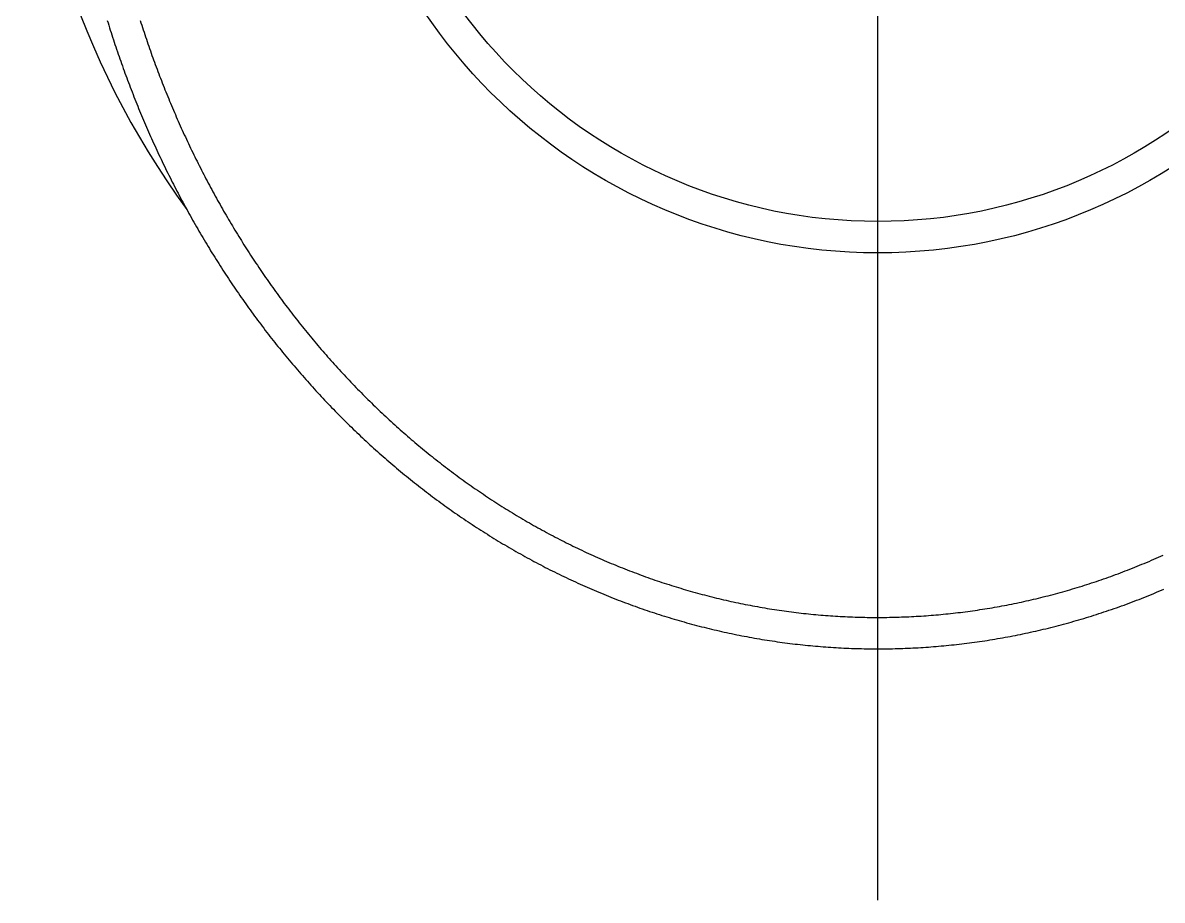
# Model space of a CAD drawing. Extents: x -31.1 to 15.9, y -35.5 to 50.6.
# Drawn here: x -13.9 to -4.84, y 29.87 to 36.86 of the extents above; entities that cross this region are included whole.
import ezdxf

# ---------------------------------------------------------------- set-up
doc = ezdxf.new("R2010")
doc.units = 0
doc.linetypes.add('CENTER', pattern=[50.8, 31.75, -6.35, 6.35, -6.35])
doc.layers.get('0').update_dxf_attribs({"linetype": 'CONTINUOUS'})
doc.layers.add('CENTER', color=1, linetype='CENTER')

msp = doc.modelspace()

# ---------------------------------------------------------------- linework, layer by layer
at = {"color": 7}
for points in [[(-13.228, 36.8737, 0), (-13.2221, 36.8545, 0), (-13.2162, 36.8353, 0), (-13.2102, 36.8162, 0), (-13.2041, 36.797, 0), (-13.198, 36.7779, 0), (-13.1919, 36.7588, 0), (-13.1857, 36.7397, 0), (-13.1795, 36.7206, 0), (-13.1732, 36.7015, 0), (-13.1669, 36.6825, 0), (-13.1605, 36.6634, 0), (-13.1541, 36.6444, 0), (-13.1476, 36.6254, 0), (-13.1411, 36.6064, 0), (-13.1345, 36.5874, 0), (-13.1279, 36.5685, 0), (-13.1213, 36.5495, 0), (-13.1146, 36.5306, 0), (-13.1078, 36.5116, 0), (-13.1011, 36.4927, 0), (-13.0942, 36.4738, 0), (-13.0873, 36.455, 0), (-13.0804, 36.4361, 0), (-13.0734, 36.4173, 0), (-13.0664, 36.3984, 0), (-13.0593, 36.3796, 0), (-13.0522, 36.3608, 0), (-13.045, 36.3421, 0), (-13.0378, 36.3233, 0), (-13.0306, 36.3046, 0), (-13.0233, 36.2858, 0), (-13.0159, 36.2671, 0), (-13.0085, 36.2484, 0), (-13.0011, 36.2298, 0), (-12.9936, 36.2111, 0), (-12.986, 36.1925, 0), (-12.9784, 36.1738, 0), (-12.9708, 36.1552, 0), (-12.9631, 36.1367, 0), (-12.9554, 36.1181, 0), (-12.9476, 36.0995, 0), (-12.9398, 36.081, 0), (-12.9319, 36.0625, 0), (-12.924, 36.044, 0), (-12.916, 36.0255, 0), (-12.908, 36.0071, 0), (-12.9, 35.9886, 0), (-12.8919, 35.9702, 0), (-12.8837, 35.9518, 0), (-12.8755, 35.9334, 0), (-12.8673, 35.9151, 0), (-12.859, 35.8967, 0), (-12.8506, 35.8784, 0), (-12.8423, 35.8601, 0), (-12.8338, 35.8418, 0), (-12.8253, 35.8236, 0), (-12.8168, 35.8053, 0), (-12.8082, 35.7871, 0), (-12.7996, 35.7689, 0), (-12.791, 35.7507, 0), (-12.7822, 35.7325, 0), (-12.7735, 35.7144, 0), (-12.7647, 35.6963, 0), (-12.7558, 35.6782, 0), (-12.7469, 35.6601, 0), (-12.738, 35.6421, 0), (-12.729, 35.624, 0), (-12.7199, 35.606, 0), (-12.7108, 35.588, 0), (-12.7017, 35.57, 0), (-12.6925, 35.5521, 0), (-12.6833, 35.5342, 0), (-12.674, 35.5163, 0), (-12.6647, 35.4984, 0), (-12.6553, 35.4805, 0), (-12.6459, 35.4627, 0), (-12.6364, 35.4449, 0), (-12.6269, 35.4271, 0), (-12.6173, 35.4093, 0), (-12.6077, 35.3916, 0), (-12.5981, 35.3739, 0), (-12.5884, 35.3562, 0), (-12.5786, 35.3385, 0), (-12.5688, 35.3208, 0), (-12.559, 35.3032, 0), (-12.5491, 35.2856, 0), (-12.5391, 35.268, 0), (-12.5292, 35.2505, 0), (-12.5191, 35.2329, 0), (-12.509, 35.2154, 0), (-12.4989, 35.1979, 0), (-12.4887, 35.1805, 0), (-12.4785, 35.1631, 0), (-12.4683, 35.1457, 0), (-12.4579, 35.1283, 0), (-12.4476, 35.1109, 0), (-12.4372, 35.0936, 0), (-12.4267, 35.0763, 0), (-12.4162, 35.059, 0), (-12.4057, 35.0418, 0), (-12.3951, 35.0246, 0), (-12.3844, 35.0074, 0), (-12.3738, 34.9902, 0), (-12.363, 34.9731, 0), (-12.3523, 34.956, 0), (-12.3414, 34.9389, 0), (-12.3306, 34.9219, 0), (-12.3196, 34.9049, 0), (-12.3087, 34.8879, 0), (-12.2977, 34.8709, 0), (-12.2866, 34.854, 0), (-12.2755, 34.8371, 0), (-12.2644, 34.8202, 0), (-12.2532, 34.8033, 0), (-12.2419, 34.7865, 0), (-12.2307, 34.7697, 0), (-12.2193, 34.753, 0), (-12.208, 34.7363, 0), (-12.1965, 34.7196, 0), (-12.1851, 34.7029, 0), (-12.1736, 34.6863, 0), (-12.162, 34.6697, 0), (-12.1504, 34.6531, 0), (-12.1388, 34.6366, 0), (-12.1271, 34.6201, 0), (-12.1153, 34.6036, 0), (-12.1036, 34.5871, 0), (-12.0917, 34.5707, 0), (-12.0799, 34.5544, 0), (-12.0679, 34.538, 0), (-12.056, 34.5217, 0), (-12.044, 34.5054, 0), (-12.0319, 34.4892, 0), (-12.0198, 34.473, 0), (-12.0077, 34.4568, 0), (-11.9955, 34.4406, 0), (-11.9833, 34.4245, 0), (-11.971, 34.4084, 0), (-11.9587, 34.3924, 0), (-11.9463, 34.3764, 0), (-11.9339, 34.3604, 0), (-11.9214, 34.3445, 0), (-11.9089, 34.3285, 0), (-11.8964, 34.3127, 0), (-11.8838, 34.2968, 0), (-11.8712, 34.281, 0), (-11.8585, 34.2653, 0), (-11.8458, 34.2495, 0), (-11.833, 34.2338, 0), (-11.8202, 34.2182, 0), (-11.8073, 34.2026, 0), (-11.7944, 34.187, 0), (-11.7815, 34.1714, 0), (-11.7685, 34.1559, 0), (-11.7555, 34.1404, 0), (-11.7424, 34.125, 0), (-11.7293, 34.1096, 0), (-11.7161, 34.0942, 0), (-11.7029, 34.0789, 0), (-11.6897, 34.0636, 0), (-11.6764, 34.0484, 0), (-11.663, 34.0332, 0), (-11.6497, 34.018, 0), (-11.6362, 34.0028, 0), (-11.6228, 33.9877, 0), (-11.6093, 33.9727, 0), (-11.5957, 33.9577, 0), (-11.5821, 33.9427, 0), (-11.5685, 33.9277, 0), (-11.5548, 33.9128, 0), (-11.5411, 33.898, 0), (-11.5273, 33.8832, 0), (-11.5135, 33.8684, 0), (-11.4996, 33.8536, 0), (-11.4857, 33.8389, 0), (-11.4718, 33.8243, 0), (-11.4578, 33.8097, 0), (-11.4438, 33.7951, 0), (-11.4297, 33.7805, 0), (-11.4156, 33.766, 0), (-11.4015, 33.7516, 0), (-11.3873, 33.7372, 0), (-11.373, 33.7228, 0), (-11.3587, 33.7085, 0), (-11.3444, 33.6942, 0), (-11.33, 33.6799, 0), (-11.3156, 33.6657, 0), (-11.3012, 33.6515, 0), (-11.2867, 33.6374, 0), (-11.2722, 33.6233, 0), (-11.2576, 33.6093, 0), (-11.243, 33.5953, 0), (-11.2283, 33.5814, 0), (-11.2136, 33.5675, 0), (-11.1989, 33.5536, 0), (-11.1841, 33.5398, 0), (-11.1693, 33.526, 0), (-11.1544, 33.5123, 0), (-11.1395, 33.4986, 0), (-11.1245, 33.4849, 0), (-11.1095, 33.4713, 0), (-11.0945, 33.4578, 0), (-11.0794, 33.4443, 0), (-11.0643, 33.4308, 0), (-11.0491, 33.4174, 0), (-11.0339, 33.404, 0), (-11.0187, 33.3907, 0), (-11.0034, 33.3774, 0), (-10.9881, 33.3642, 0), (-10.9727, 33.351, 0), (-10.9573, 33.3378, 0), (-10.9419, 33.3247, 0), (-10.9264, 33.3117, 0), (-10.9109, 33.2987, 0), (-10.8953, 33.2857, 0), (-10.8797, 33.2728, 0), (-10.864, 33.2599, 0), (-10.8483, 33.2471, 0), (-10.8326, 33.2343, 0), (-10.8168, 33.2216, 0), (-10.801, 33.2089, 0), (-10.7852, 33.1963, 0), (-10.7693, 33.1837, 0), (-10.7533, 33.1712, 0), (-10.7374, 33.1587, 0), (-10.7213, 33.1462, 0), (-10.7053, 33.1338, 0), (-10.6892, 33.1215, 0), (-10.673, 33.1092, 0), (-10.6569, 33.097, 0), (-10.6407, 33.0848, 0), (-10.6244, 33.0726, 0), (-10.6081, 33.0605, 0), (-10.5918, 33.0485, 0), (-10.5754, 33.0365, 0), (-10.559, 33.0245, 0), (-10.5425, 33.0127, 0), (-10.526, 33.0008, 0), (-10.5094, 32.989, 0), (-10.4929, 32.9773, 0), (-10.4762, 32.9656, 0), (-10.4596, 32.9539, 0), (-10.4429, 32.9423, 0), (-10.4261, 32.9308, 0), (-10.4093, 32.9193, 0), (-10.3925, 32.9078, 0), (-10.3756, 32.8965, 0), (-10.3587, 32.8851, 0), (-10.3418, 32.8738, 0), (-10.3248, 32.8626, 0), (-10.3078, 32.8514, 0), (-10.2907, 32.8403, 0), (-10.2736, 32.8292, 0), (-10.2565, 32.8182, 0), (-10.2393, 32.8072, 0), (-10.2221, 32.7963, 0), (-10.2049, 32.7855, 0), (-10.1876, 32.7747, 0), (-10.1703, 32.7639, 0), (-10.1529, 32.7532, 0), (-10.1355, 32.7426, 0), (-10.1181, 32.732, 0), (-10.1006, 32.7215, 0), (-10.0831, 32.711, 0), (-10.0655, 32.7006, 0), (-10.048, 32.6902, 0), (-10.0303, 32.6799, 0), (-10.0127, 32.6697, 0), (-9.99501, 32.6595, 0), (-9.97728, 32.6493, 0), (-9.95952, 32.6392, 0), (-9.94173, 32.6292, 0), (-9.9239, 32.6193, 0), (-9.90603, 32.6094, 0), (-9.88813, 32.5995, 0), (-9.8702, 32.5897, 0), (-9.85223, 32.58, 0), (-9.83423, 32.5703, 0), (-9.81619, 32.5607, 0), (-9.79812, 32.5511, 0), (-9.78001, 32.5416, 0), (-9.76187, 32.5322, 0), (-9.7437, 32.5228, 0), (-9.72549, 32.5135, 0), (-9.70725, 32.5043, 0), (-9.68898, 32.4951, 0), (-9.67067, 32.4859, 0), (-9.65234, 32.4768, 0), (-9.63397, 32.4678, 0), (-9.61556, 32.4589, 0), (-9.59713, 32.45, 0), (-9.57866, 32.4412, 0), (-9.56016, 32.4324, 0), (-9.54163, 32.4237, 0), (-9.52306, 32.415, 0), (-9.50447, 32.4065, 0), (-9.48584, 32.3979, 0), (-9.46719, 32.3895, 0), (-9.4485, 32.3811, 0), (-9.42978, 32.3728, 0), (-9.41103, 32.3645, 0), (-9.39226, 32.3563, 0), (-9.37345, 32.3481, 0), (-9.35461, 32.3401, 0), (-9.33575, 32.3321, 0), (-9.31686, 32.3241, 0), (-9.29794, 32.3162, 0), (-9.27899, 32.3084, 0), (-9.26001, 32.3007, 0), (-9.24101, 32.293, 0), (-9.22198, 32.2854, 0), (-9.20292, 32.2778, 0), (-9.18384, 32.2703, 0), (-9.16473, 32.2629, 0), (-9.14559, 32.2556, 0), (-9.12643, 32.2483, 0), (-9.10724, 32.2411, 0), (-9.08803, 32.2339, 0), (-9.06879, 32.2268, 0), (-9.04953, 32.2198, 0), (-9.03024, 32.2128, 0), (-9.01093, 32.2059, 0), (-8.99159, 32.1991, 0), (-8.97223, 32.1924, 0), (-8.95285, 32.1857, 0), (-8.93345, 32.1791, 0), (-8.91402, 32.1725, 0), (-8.89457, 32.166, 0), (-8.8751, 32.1596, 0), (-8.8556, 32.1533, 0), (-8.83608, 32.147, 0), (-8.81654, 32.1408, 0), (-8.79698, 32.1346, 0), (-8.7774, 32.1286, 0), (-8.7578, 32.1226, 0), (-8.73818, 32.1166, 0), (-8.71854, 32.1108, 0), (-8.69888, 32.105, 0), (-8.67919, 32.0992, 0), (-8.65949, 32.0936, 0), (-8.63977, 32.088, 0), (-8.62003, 32.0825, 0), (-8.60027, 32.077, 0), (-8.5805, 32.0716, 0), (-8.5607, 32.0663, 0), (-8.54089, 32.0611, 0), (-8.52106, 32.0559, 0), (-8.50121, 32.0508, 0), (-8.48135, 32.0458, 0), (-8.46147, 32.0408, 0), (-8.44157, 32.0359, 0), (-8.42166, 32.0311, 0), (-8.40173, 32.0264, 0), (-8.38178, 32.0217, 0), (-8.36182, 32.0171, 0), (-8.34185, 32.0126, 0), (-8.32185, 32.0081, 0), (-8.30185, 32.0038, 0), (-8.28183, 31.9994, 0), (-8.2618, 31.9952, 0), (-8.24175, 31.991, 0), (-8.22169, 31.9869, 0), (-8.20161, 31.9829, 0), (-8.18152, 31.979, 0), (-8.16142, 31.9751, 0), (-8.14131, 31.9713, 0), (-8.12119, 31.9676, 0), (-8.10105, 31.9639, 0), (-8.08091, 31.9603, 0), (-8.06075, 31.9568, 0), (-8.04058, 31.9534, 0), (-8.0204, 31.95, 0), (-8.00022, 31.9467, 0), (-7.98002, 31.9435, 0), (-7.95981, 31.9404, 0), (-7.93959, 31.9373, 0), (-7.91936, 31.9343, 0), (-7.89912, 31.9314, 0), (-7.87888, 31.9285, 0), (-7.85862, 31.9257, 0), (-7.83836, 31.923, 0), (-7.81809, 31.9204, 0), (-7.79781, 31.9178, 0), (-7.77752, 31.9153, 0), (-7.75722, 31.9129, 0), (-7.73692, 31.9106, 0), (-7.71661, 31.9083, 0), (-7.6963, 31.9061, 0), (-7.67597, 31.904, 0), (-7.65564, 31.9019, 0), (-7.63531, 31.9, 0), (-7.61496, 31.8981, 0), (-7.59462, 31.8962, 0), (-7.57426, 31.8945, 0), (-7.5539, 31.8928, 0), (-7.53354, 31.8912, 0), (-7.51317, 31.8896, 0), (-7.4928, 31.8882, 0), (-7.47242, 31.8868, 0), (-7.45204, 31.8855, 0), (-7.43165, 31.8842, 0), (-7.41126, 31.8831, 0), (-7.39087, 31.882, 0), (-7.37047, 31.881, 0), (-7.35007, 31.88, 0), (-7.32967, 31.8791, 0), (-7.30927, 31.8784, 0), (-7.28886, 31.8776, 0), (-7.26845, 31.877, 0), (-7.24804, 31.8764, 0), (-7.22763, 31.8759, 0), (-7.20721, 31.8755, 0), (-7.1868, 31.8751, 0), (-7.16638, 31.8748, 0), (-7.14596, 31.8746, 0), (-7.12555, 31.8745, 0), (-7.10513, 31.8744, 0), (-7.08471, 31.8745, 0), (-7.06429, 31.8746, 0), (-7.04388, 31.8747, 0), (-7.02346, 31.875, 0), (-7.00304, 31.8753, 0), (-6.98263, 31.8757, 0), (-6.96222, 31.8761, 0), (-6.9418, 31.8767, 0), (-6.92139, 31.8773, 0), (-6.90098, 31.8779, 0), (-6.88057, 31.8787, 0), (-6.86017, 31.8795, 0), (-6.83976, 31.8804, 0), (-6.81935, 31.8814, 0), (-6.79895, 31.8825, 0), (-6.77854, 31.8836, 0), (-6.75814, 31.8848, 0), (-6.73774, 31.8861, 0), (-6.71734, 31.8874, 0), (-6.69694, 31.8889, 0), (-6.67654, 31.8904, 0), (-6.65615, 31.8919, 0), (-6.63576, 31.8936, 0), (-6.61537, 31.8953, 0), (-6.59498, 31.8971, 0), (-6.5746, 31.899, 0), (-6.55421, 31.9009, 0), (-6.53383, 31.9029, 0), (-6.51346, 31.905, 0), (-6.49308, 31.9072, 0), (-6.47271, 31.9094, 0), (-6.45234, 31.9117, 0), (-6.43198, 31.9141, 0), (-6.41161, 31.9166, 0), (-6.39126, 31.9191, 0), (-6.3709, 31.9217, 0), (-6.35055, 31.9244, 0), (-6.3302, 31.9272, 0), (-6.30986, 31.93, 0), (-6.28952, 31.9329, 0), (-6.26919, 31.9359, 0), (-6.24885, 31.939, 0), (-6.22853, 31.9421, 0), (-6.20821, 31.9453, 0), (-6.18789, 31.9486, 0), (-6.16758, 31.952, 0), (-6.14727, 31.9554, 0), (-6.12697, 31.9589, 0), (-6.10667, 31.9625, 0), (-6.08638, 31.9662, 0), (-6.06609, 31.9699, 0), (-6.04581, 31.9737, 0), (-6.02553, 31.9776, 0), (-6.00526, 31.9816, 0), (-5.985, 31.9856, 0), (-5.96474, 31.9897, 0), (-5.94448, 31.9939, 0), (-5.92424, 31.9981, 0), (-5.904, 32.0025, 0), (-5.88376, 32.0069, 0), (-5.86354, 32.0114, 0), (-5.84331, 32.0159, 0), (-5.8231, 32.0206, 0), (-5.80289, 32.0253, 0), (-5.78269, 32.0301, 0), (-5.7625, 32.0349, 0), (-5.74231, 32.0399, 0), (-5.72213, 32.0449, 0), (-5.70196, 32.05, 0), (-5.6818, 32.0551, 0), (-5.66164, 32.0604, 0), (-5.64149, 32.0657, 0), (-5.62135, 32.0711, 0), (-5.60122, 32.0765, 0), (-5.58109, 32.0821, 0), (-5.56098, 32.0877, 0), (-5.54087, 32.0934, 0), (-5.52077, 32.0992, 0), (-5.50068, 32.105, 0), (-5.4806, 32.1109, 0), (-5.46053, 32.1169, 0), (-5.44047, 32.123, 0), (-5.42042, 32.1291, 0), (-5.40037, 32.1354, 0), (-5.38034, 32.1417, 0), (-5.36032, 32.148, 0), (-5.34031, 32.1545, 0), (-5.32031, 32.161, 0), (-5.30032, 32.1676, 0), (-5.28034, 32.1743, 0), (-5.26037, 32.1811, 0), (-5.24041, 32.1879, 0), (-5.22046, 32.1948, 0), (-5.20053, 32.2018, 0), (-5.18061, 32.2089, 0), (-5.1607, 32.216, 0), (-5.1408, 32.2232, 0), (-5.12091, 32.2305, 0), (-5.10104, 32.2379, 0), (-5.08117, 32.2453, 0), (-5.06133, 32.2529, 0), (-5.04149, 32.2605, 0), (-5.02167, 32.2681, 0), (-5.00186, 32.2759, 0), (-4.98206, 32.2837, 0), (-4.96228, 32.2916, 0), (-4.94251, 32.2996, 0), (-4.92275, 32.3077, 0), (-4.90301, 32.3158, 0), (-4.88329, 32.324, 0), (-4.86358, 32.3323, 0), (-4.84388, 32.3407, 0), (-4.8242, 32.3492, 0)], [(-12.9658, 36.8726, 0), (-12.9599, 36.8541, 0), (-12.954, 36.8355, 0), (-12.948, 36.817, 0), (-12.9419, 36.7985, 0), (-12.9358, 36.78, 0), (-12.9297, 36.7615, 0), (-12.9235, 36.7431, 0), (-12.9173, 36.7246, 0), (-12.911, 36.7062, 0), (-12.9047, 36.6878, 0), (-12.8984, 36.6694, 0), (-12.892, 36.651, 0), (-12.8855, 36.6326, 0), (-12.879, 36.6142, 0), (-12.8725, 36.5959, 0), (-12.8659, 36.5776, 0), (-12.8593, 36.5592, 0), (-12.8526, 36.541, 0), (-12.8459, 36.5227, 0), (-12.8391, 36.5044, 0), (-12.8323, 36.4862, 0), (-12.8254, 36.4679, 0), (-12.8185, 36.4497, 0), (-12.8116, 36.4315, 0), (-12.8046, 36.4133, 0), (-12.7976, 36.3952, 0), (-12.7905, 36.377, 0), (-12.7833, 36.3589, 0), (-12.7762, 36.3408, 0), (-12.769, 36.3227, 0), (-12.7617, 36.3046, 0), (-12.7544, 36.2865, 0), (-12.747, 36.2685, 0), (-12.7396, 36.2505, 0), (-12.7322, 36.2324, 0), (-12.7247, 36.2145, 0), (-12.7172, 36.1965, 0), (-12.7096, 36.1785, 0), (-12.702, 36.1606, 0), (-12.6943, 36.1427, 0), (-12.6866, 36.1248, 0), (-12.6788, 36.1069, 0), (-12.671, 36.089, 0), (-12.6632, 36.0712, 0), (-12.6553, 36.0534, 0), (-12.6473, 36.0355, 0), (-12.6393, 36.0178, 0), (-12.6313, 36, 0), (-12.6232, 35.9822, 0), (-12.6151, 35.9645, 0), (-12.6069, 35.9468, 0), (-12.5987, 35.9291, 0), (-12.5905, 35.9115, 0), (-12.5822, 35.8938, 0), (-12.5738, 35.8762, 0), (-12.5654, 35.8586, 0), (-12.557, 35.841, 0), (-12.5485, 35.8234, 0), (-12.54, 35.8059, 0), (-12.5314, 35.7884, 0), (-12.5228, 35.7708, 0), (-12.5141, 35.7534, 0), (-12.5054, 35.7359, 0), (-12.4966, 35.7185, 0), (-12.4878, 35.701, 0), (-12.479, 35.6837, 0), (-12.4701, 35.6663, 0), (-12.4612, 35.6489, 0), (-12.4522, 35.6316, 0), (-12.4432, 35.6143, 0), (-12.4341, 35.597, 0), (-12.425, 35.5797, 0), (-12.4158, 35.5625, 0), (-12.4066, 35.5453, 0), (-12.3973, 35.5281, 0), (-12.388, 35.5109, 0), (-12.3787, 35.4937, 0), (-12.3693, 35.4766, 0), (-12.3599, 35.4595, 0), (-12.3504, 35.4424, 0), (-12.3409, 35.4254, 0), (-12.3313, 35.4083, 0), (-12.3217, 35.3913, 0), (-12.312, 35.3743, 0), (-12.3023, 35.3574, 0), (-12.2926, 35.3405, 0), (-12.2828, 35.3235, 0), (-12.2729, 35.3067, 0), (-12.263, 35.2898, 0), (-12.2531, 35.273, 0), (-12.2431, 35.2562, 0), (-12.2331, 35.2394, 0), (-12.223, 35.2226, 0), (-12.2129, 35.2059, 0), (-12.2028, 35.1892, 0), (-12.1926, 35.1725, 0), (-12.1823, 35.1559, 0), (-12.172, 35.1392, 0), (-12.1617, 35.1226, 0), (-12.1513, 35.1061, 0), (-12.1409, 35.0895, 0), (-12.1304, 35.073, 0), (-12.1199, 35.0565, 0), (-12.1094, 35.0401, 0), (-12.0988, 35.0237, 0), (-12.0881, 35.0073, 0), (-12.0775, 34.9909, 0), (-12.0667, 34.9746, 0), (-12.056, 34.9583, 0), (-12.0451, 34.942, 0), (-12.0343, 34.9257, 0), (-12.0234, 34.9095, 0), (-12.0124, 34.8933, 0), (-12.0014, 34.8771, 0), (-11.9904, 34.861, 0), (-11.9793, 34.8449, 0), (-11.9682, 34.8288, 0), (-11.957, 34.8128, 0), (-11.9458, 34.7968, 0), (-11.9346, 34.7808, 0), (-11.9233, 34.7648, 0), (-11.9119, 34.7489, 0), (-11.9005, 34.733, 0), (-11.8891, 34.7172, 0), (-11.8776, 34.7014, 0), (-11.8661, 34.6856, 0), (-11.8546, 34.6698, 0), (-11.843, 34.6541, 0), (-11.8313, 34.6384, 0), (-11.8197, 34.6227, 0), (-11.8079, 34.6071, 0), (-11.7962, 34.5915, 0), (-11.7843, 34.576, 0), (-11.7725, 34.5604, 0), (-11.7606, 34.5449, 0), (-11.7487, 34.5295, 0), (-11.7367, 34.514, 0), (-11.7246, 34.4987, 0), (-11.7126, 34.4833, 0), (-11.7005, 34.468, 0), (-11.6883, 34.4527, 0), (-11.6761, 34.4374, 0), (-11.6639, 34.4222, 0), (-11.6516, 34.407, 0), (-11.6393, 34.3919, 0), (-11.6269, 34.3768, 0), (-11.6145, 34.3617, 0), (-11.6021, 34.3466, 0), (-11.5896, 34.3316, 0), (-11.577, 34.3167, 0), (-11.5645, 34.3017, 0), (-11.5519, 34.2868, 0), (-11.5392, 34.272, 0), (-11.5265, 34.2571, 0), (-11.5138, 34.2424, 0), (-11.501, 34.2276, 0), (-11.4882, 34.2129, 0), (-11.4753, 34.1982, 0), (-11.4624, 34.1836, 0), (-11.4494, 34.169, 0), (-11.4364, 34.1544, 0), (-11.4234, 34.1399, 0), (-11.4103, 34.1254, 0), (-11.3972, 34.111, 0), (-11.3841, 34.0966, 0), (-11.3709, 34.0822, 0), (-11.3576, 34.0679, 0), (-11.3444, 34.0536, 0), (-11.3311, 34.0393, 0), (-11.3177, 34.0251, 0), (-11.3043, 34.0109, 0), (-11.2909, 33.9968, 0), (-11.2774, 33.9827, 0), (-11.2639, 33.9687, 0), (-11.2503, 33.9546, 0), (-11.2367, 33.9407, 0), (-11.2231, 33.9267, 0), (-11.2094, 33.9128, 0), (-11.1957, 33.899, 0), (-11.1819, 33.8852, 0), (-11.1681, 33.8714, 0), (-11.1543, 33.8577, 0), (-11.1404, 33.844, 0), (-11.1265, 33.8303, 0), (-11.1125, 33.8167, 0), (-11.0985, 33.8032, 0), (-11.0844, 33.7896, 0), (-11.0704, 33.7762, 0), (-11.0562, 33.7627, 0), (-11.0421, 33.7493, 0), (-11.0279, 33.736, 0), (-11.0136, 33.7227, 0), (-10.9994, 33.7094, 0), (-10.985, 33.6962, 0), (-10.9707, 33.683, 0), (-10.9563, 33.6699, 0), (-10.9419, 33.6568, 0), (-10.9274, 33.6437, 0), (-10.9129, 33.6307, 0), (-10.8983, 33.6177, 0), (-10.8837, 33.6048, 0), (-10.8691, 33.5919, 0), (-10.8544, 33.5791, 0), (-10.8397, 33.5663, 0), (-10.8249, 33.5536, 0), (-10.8102, 33.5409, 0), (-10.7953, 33.5282, 0), (-10.7805, 33.5156, 0), (-10.7656, 33.5031, 0), (-10.7506, 33.4905, 0), (-10.7356, 33.4781, 0), (-10.7206, 33.4656, 0), (-10.7056, 33.4533, 0), (-10.6905, 33.4409, 0), (-10.6753, 33.4286, 0), (-10.6602, 33.4164, 0), (-10.6449, 33.4042, 0), (-10.6297, 33.3921, 0), (-10.6144, 33.38, 0), (-10.5991, 33.3679, 0), (-10.5837, 33.3559, 0), (-10.5683, 33.3439, 0), (-10.5529, 33.332, 0), (-10.5374, 33.3201, 0), (-10.5219, 33.3083, 0), (-10.5063, 33.2966, 0), (-10.4907, 33.2848, 0), (-10.4751, 33.2732, 0), (-10.4594, 33.2615, 0), (-10.4437, 33.2499, 0), (-10.428, 33.2384, 0), (-10.4122, 33.2269, 0), (-10.3964, 33.2155, 0), (-10.3805, 33.2041, 0), (-10.3646, 33.1928, 0), (-10.3487, 33.1815, 0), (-10.3327, 33.1702, 0), (-10.3167, 33.159, 0), (-10.3006, 33.1479, 0), (-10.2845, 33.1368, 0), (-10.2684, 33.1258, 0), (-10.2522, 33.1148, 0), (-10.236, 33.1038, 0), (-10.2198, 33.0929, 0), (-10.2035, 33.0821, 0), (-10.1872, 33.0713, 0), (-10.1709, 33.0606, 0), (-10.1545, 33.0499, 0), (-10.1381, 33.0393, 0), (-10.1216, 33.0287, 0), (-10.1051, 33.0181, 0), (-10.0886, 33.0077, 0), (-10.072, 32.9972, 0), (-10.0554, 32.9869, 0), (-10.0388, 32.9765, 0), (-10.0221, 32.9663, 0), (-10.0054, 32.9561, 0), (-9.98868, 32.9459, 0), (-9.97191, 32.9358, 0), (-9.9551, 32.9257, 0), (-9.93826, 32.9157, 0), (-9.92138, 32.9058, 0), (-9.90448, 32.8959, 0), (-9.88753, 32.8861, 0), (-9.87056, 32.8763, 0), (-9.85355, 32.8666, 0), (-9.83651, 32.8569, 0), (-9.81943, 32.8473, 0), (-9.80233, 32.8377, 0), (-9.78518, 32.8282, 0), (-9.76801, 32.8188, 0), (-9.7508, 32.8094, 0), (-9.73357, 32.8, 0), (-9.7163, 32.7907, 0), (-9.69899, 32.7815, 0), (-9.68166, 32.7724, 0), (-9.66429, 32.7632, 0), (-9.6469, 32.7542, 0), (-9.62947, 32.7452, 0), (-9.61201, 32.7363, 0), (-9.59451, 32.7274, 0), (-9.57699, 32.7186, 0), (-9.55944, 32.7098, 0), (-9.54186, 32.7011, 0), (-9.52424, 32.6925, 0), (-9.5066, 32.6839, 0), (-9.48892, 32.6754, 0), (-9.47122, 32.6669, 0), (-9.45348, 32.6585, 0), (-9.43572, 32.6501, 0), (-9.41793, 32.6419, 0), (-9.4001, 32.6336, 0), (-9.38225, 32.6255, 0), (-9.36437, 32.6174, 0), (-9.34646, 32.6093, 0), (-9.32852, 32.6013, 0), (-9.31056, 32.5934, 0), (-9.29256, 32.5855, 0), (-9.27454, 32.5778, 0), (-9.2565, 32.57, 0), (-9.23842, 32.5623, 0), (-9.22032, 32.5547, 0), (-9.20219, 32.5472, 0), (-9.18404, 32.5397, 0), (-9.16586, 32.5323, 0), (-9.14766, 32.5249, 0), (-9.12943, 32.5176, 0), (-9.11118, 32.5104, 0), (-9.0929, 32.5032, 0), (-9.07459, 32.4961, 0), (-9.05627, 32.4891, 0), (-9.03792, 32.4821, 0), (-9.01954, 32.4752, 0), (-9.00114, 32.4683, 0), (-8.98272, 32.4615, 0), (-8.96427, 32.4548, 0), (-8.94581, 32.4481, 0), (-8.92732, 32.4415, 0), (-8.9088, 32.435, 0), (-8.89027, 32.4285, 0), (-8.87171, 32.4221, 0), (-8.85314, 32.4158, 0), (-8.83454, 32.4095, 0), (-8.81592, 32.4033, 0), (-8.79728, 32.3972, 0), (-8.77862, 32.3911, 0), (-8.75994, 32.3851, 0), (-8.74124, 32.3792, 0), (-8.72252, 32.3733, 0), (-8.70378, 32.3675, 0), (-8.68502, 32.3617, 0), (-8.66624, 32.356, 0), (-8.64744, 32.3504, 0), (-8.62862, 32.3449, 0), (-8.60979, 32.3394, 0), (-8.59094, 32.334, 0), (-8.57207, 32.3286, 0), (-8.55318, 32.3234, 0), (-8.53428, 32.3181, 0), (-8.51536, 32.313, 0), (-8.49642, 32.3079, 0), (-8.47746, 32.3029, 0), (-8.45849, 32.298, 0), (-8.43951, 32.2931, 0), (-8.4205, 32.2883, 0), (-8.40149, 32.2835, 0), (-8.38245, 32.2789, 0), (-8.3634, 32.2743, 0), (-8.34434, 32.2697, 0), (-8.32526, 32.2652, 0), (-8.30617, 32.2609, 0), (-8.28707, 32.2565, 0), (-8.26795, 32.2523, 0), (-8.24881, 32.2481, 0), (-8.22967, 32.2439, 0), (-8.21051, 32.2399, 0), (-8.19133, 32.2359, 0), (-8.17215, 32.232, 0), (-8.15295, 32.2281, 0), (-8.13375, 32.2244, 0), (-8.11453, 32.2207, 0), (-8.0953, 32.217, 0), (-8.07605, 32.2135, 0), (-8.0568, 32.21, 0), (-8.03754, 32.2065, 0), (-8.01827, 32.2032, 0), (-7.99899, 32.1999, 0), (-7.97969, 32.1967, 0), (-7.96039, 32.1935, 0), (-7.94108, 32.1905, 0), (-7.92176, 32.1874, 0), (-7.90243, 32.1845, 0), (-7.88309, 32.1816, 0), (-7.86375, 32.1788, 0), (-7.84439, 32.1761, 0), (-7.82503, 32.1734, 0), (-7.80566, 32.1709, 0), (-7.78628, 32.1683, 0), (-7.7669, 32.1659, 0), (-7.74751, 32.1635, 0), (-7.72811, 32.1612, 0), (-7.7087, 32.159, 0), (-7.68929, 32.1568, 0), (-7.66987, 32.1547, 0), (-7.65045, 32.1527, 0), (-7.63101, 32.1507, 0), (-7.61158, 32.1488, 0), (-7.59214, 32.147, 0), (-7.57269, 32.1453, 0), (-7.55324, 32.1436, 0), (-7.53378, 32.142, 0), (-7.51432, 32.1404, 0), (-7.49485, 32.139, 0), (-7.47538, 32.1376, 0), (-7.4559, 32.1362, 0), (-7.43642, 32.135, 0), (-7.41694, 32.1338, 0), (-7.39746, 32.1327, 0), (-7.37797, 32.1316, 0), (-7.35847, 32.1307, 0), (-7.33898, 32.1298, 0), (-7.31948, 32.1289, 0), (-7.29998, 32.1282, 0), (-7.28048, 32.1275, 0), (-7.26098, 32.1269, 0), (-7.24147, 32.1263, 0), (-7.22196, 32.1258, 0), (-7.20246, 32.1254, 0), (-7.18295, 32.1251, 0), (-7.16344, 32.1248, 0), (-7.14392, 32.1246, 0), (-7.12441, 32.1245, 0), (-7.1049, 32.1244, 0), (-7.08539, 32.1245, 0), (-7.06588, 32.1245, 0), (-7.04637, 32.1247, 0), (-7.02686, 32.1249, 0), (-7.00735, 32.1252, 0), (-6.98784, 32.1256, 0), (-6.96833, 32.126, 0), (-6.94882, 32.1266, 0), (-6.92932, 32.1271, 0), (-6.90981, 32.1278, 0), (-6.89031, 32.1285, 0), (-6.87081, 32.1293, 0), (-6.8513, 32.1302, 0), (-6.8318, 32.1311, 0), (-6.8123, 32.1321, 0), (-6.7928, 32.1332, 0), (-6.7733, 32.1343, 0), (-6.75381, 32.1356, 0), (-6.73431, 32.1369, 0), (-6.71482, 32.1382, 0), (-6.69532, 32.1396, 0), (-6.67583, 32.1412, 0), (-6.65634, 32.1427, 0), (-6.63685, 32.1444, 0), (-6.61737, 32.1461, 0), (-6.59789, 32.1479, 0), (-6.5784, 32.1497, 0), (-6.55893, 32.1517, 0), (-6.53945, 32.1537, 0), (-6.51998, 32.1557, 0), (-6.5005, 32.1579, 0), (-6.48103, 32.1601, 0), (-6.46157, 32.1624, 0), (-6.44211, 32.1647, 0), (-6.42265, 32.1671, 0), (-6.40319, 32.1696, 0), (-6.38374, 32.1722, 0), (-6.36429, 32.1749, 0), (-6.34484, 32.1776, 0), (-6.32539, 32.1803, 0), (-6.30596, 32.1832, 0), (-6.28652, 32.1861, 0), (-6.26709, 32.1891, 0), (-6.24766, 32.1922, 0), (-6.22823, 32.1953, 0), (-6.20881, 32.1986, 0), (-6.1894, 32.2018, 0), (-6.16999, 32.2052, 0), (-6.15058, 32.2086, 0), (-6.13118, 32.2121, 0), (-6.11178, 32.2157, 0), (-6.09239, 32.2193, 0), (-6.073, 32.223, 0), (-6.05362, 32.2268, 0), (-6.03424, 32.2307, 0), (-6.01486, 32.2346, 0), (-5.9955, 32.2386, 0), (-5.97613, 32.2427, 0), (-5.95678, 32.2468, 0), (-5.93743, 32.2511, 0), (-5.91808, 32.2553, 0), (-5.89874, 32.2597, 0), (-5.87941, 32.2641, 0), (-5.86008, 32.2687, 0), (-5.84076, 32.2732, 0), (-5.82144, 32.2779, 0), (-5.80213, 32.2826, 0), (-5.78283, 32.2874, 0), (-5.76353, 32.2923, 0), (-5.74424, 32.2972, 0), (-5.72496, 32.3022, 0), (-5.70569, 32.3073, 0), (-5.68642, 32.3125, 0), (-5.66715, 32.3177, 0), (-5.6479, 32.323, 0), (-5.62865, 32.3284, 0), (-5.60941, 32.3338, 0), (-5.59018, 32.3393, 0), (-5.57096, 32.3449, 0), (-5.55174, 32.3506, 0), (-5.53253, 32.3563, 0), (-5.51333, 32.3621, 0), (-5.49414, 32.368, 0), (-5.47496, 32.374, 0), (-5.45579, 32.38, 0), (-5.43662, 32.3861, 0), (-5.41747, 32.3923, 0), (-5.39832, 32.3985, 0), (-5.37919, 32.4049, 0), (-5.36006, 32.4113, 0), (-5.34094, 32.4177, 0), (-5.32184, 32.4243, 0), (-5.30274, 32.4309, 0), (-5.28366, 32.4376, 0), (-5.26458, 32.4443, 0), (-5.24552, 32.4512, 0), (-5.22646, 32.4581, 0), (-5.20742, 32.4651, 0), (-5.18839, 32.4721, 0), (-5.16937, 32.4793, 0), (-5.15036, 32.4865, 0), (-5.13136, 32.4938, 0), (-5.11237, 32.5011, 0), (-5.0934, 32.5085, 0), (-5.07444, 32.516, 0), (-5.05549, 32.5236, 0), (-5.03655, 32.5313, 0), (-5.01763, 32.539, 0), (-4.99872, 32.5468, 0), (-4.97982, 32.5547, 0), (-4.96093, 32.5626, 0), (-4.94206, 32.5706, 0), (-4.9232, 32.5787, 0), (-4.90435, 32.5869, 0), (-4.88552, 32.5951, 0), (-4.8667, 32.6034, 0), (-4.8479, 32.6118, 0), (-4.82911, 32.6203, 0)]]:
    msp.add_polyline3d(points, dxfattribs=at)
at = {"color": 7, "linetype": 'CONTINUOUS'}
for radius in [4.35, 4.1]:
    msp.add_circle((-7.1, 39.374433), radius, dxfattribs=at)
msp.add_arc((-7.1, 39.374433), 6.8, 143.9274305, 216.0725695, dxfattribs=at)
at = {"layer": 'CENTER', "color": 1, "linetype": 'CENTER'}
msp.add_line((-7.1, 29.87453), (-7.1, 48.874299), dxfattribs=at)

doc.saveas('drawing.dxf')
